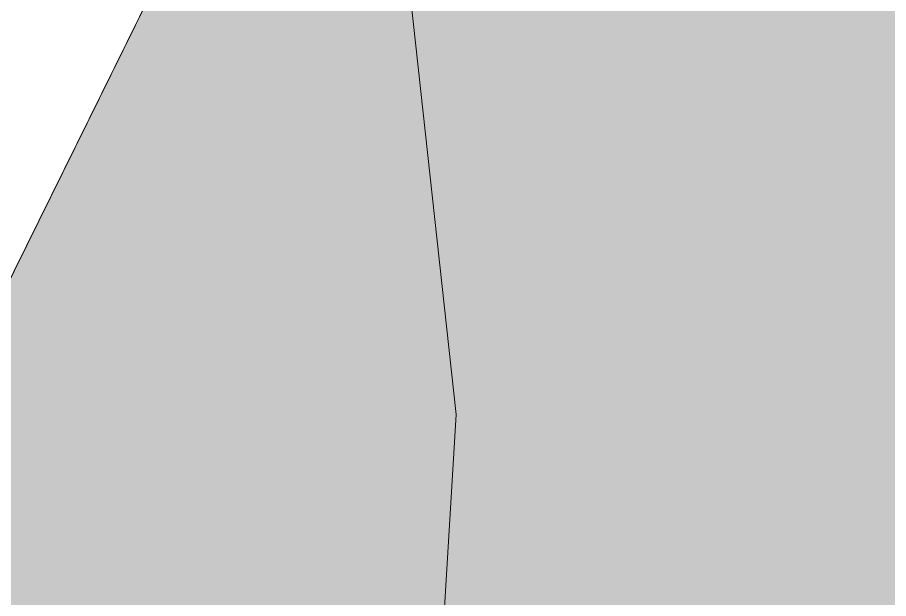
# Model space of a CAD drawing. Header units: metres. Extents: x -6 to 1255, y -2 to 532.
# Drawn here: x 860.32 to 873.65, y 172.07 to 180.96 of the extents above; entities that cross this region are included whole.
import ezdxf

# ---------------------------------------------------------------- set-up
doc = ezdxf.new("R2010")
doc.units = ezdxf.units.M
doc.header["$MEASUREMENT"] = 0
for name, color, linetype, lineweight, true_color in [('TPX_BUILDINGS', 7, 'CONTINUOUS', 0, 0x000000), ('TPX_BUILDINGS_HATCH', 7, 'CONTINUOUS', 0, 0xf0f0f0), ('TPX_BUILDINGS_SHADOWS_OUTLINES', 7, 'CONTINUOUS', 0, 0x000000), ('TPX_CADASTRES', 7, 'CONTINUOUS', 0, 0x646464), ('TPX_RELIEF_CONTOUR_LINES', 7, 'CONTINUOUS', 0, 0x969696)]:
    doc.layers.add(name, color=color, linetype=linetype, lineweight=lineweight, true_color=true_color)

msp = doc.modelspace()

# ---------------------------------------------------------------- hatches: boundary and pattern name
at = {"layer": 'TPX_BUILDINGS_HATCH'}
h = msp.add_hatch(color=256, dxfattribs=at)
h.paths.add_polyline_path([(847.669, 150.964), (847.669, 150.244), (847.799, 149.544), (848.039, 148.864), (848.399, 148.244), (849.129, 147.454), (850.029, 146.874), (850.708, 146.634), (851.408, 146.504), (852.478, 146.554), (853.178, 146.744), (853.948, 147.124), (853.758, 146.114), (866.14, 144.245), (866.208, 144.234), (867.099, 144.08), (872.84, 143.087), (873.109, 143.04), (873.838, 142.914), (886.098, 140.784), (887.278, 144.504), (888.058, 146.954), (889.878, 152.684), (885.78, 154.625), (887.52, 158.165), (888.81, 157.525), (889.51, 158.955), (891.548, 157.955), (891.598, 158.114), (893.058, 162.714), (893.097, 162.836), (890.46, 164.095), (891.97, 167.245), (894.283, 166.574), (894.368, 166.844), (895.543, 170.534), (895.699, 171.024), (896.189, 172.574), (896.465, 173.443), (896.519, 173.614), (897.749, 177.484), (875.051, 186.189), (873.109, 186.934), (872.499, 187.173), (866.419, 189.554), (863.27, 183.175), (853.075, 162.517), (849.289, 154.844), (850.109, 154.364), (849.409, 153.974), (848.859, 153.514), (848.399, 152.964), (847.909, 152.014), (847.669, 150.964)])
h.paths.add_polyline_path([(862.12, 154.355), (862.91, 155.975), (867, 153.975), (866.82, 153.615), (862.12, 154.355)], flags=16)

# ---------------------------------------------------------------- linework, layer by layer
at = {"layer": 'TPX_BUILDINGS', "elevation": 0.042}
msp.add_lwpolyline([(895.699, 171.024), (896.189, 172.574), (896.465, 173.443), (896.519, 173.614), (897.749, 177.484), (875.051, 186.189), (873.109, 186.934), (872.499, 187.173), (866.419, 189.554), (863.27, 183.175), (853.075, 162.517)], dxfattribs=at)
at = {"layer": 'TPX_BUILDINGS_SHADOWS_OUTLINES', "elevation": 0.039}
msp.add_lwpolyline([(858.419, 173.345), (864.71, 186.093), (864.666, 186.106), (865.759, 188.377), (868.653, 194.369), (869.7, 196.54), (869.66, 196.625), (870.026, 196.793), (869.963, 196.928), (869.815, 196.78), (869.925, 197.008), (869.899, 197.064), (870.455, 198.108), (873.433, 204.279)], dxfattribs=at)
at = {"layer": 'TPX_CADASTRES', "elevation": 0.024}
msp.add_lwpolyline([(853.758, 146.115), (866.208, 144.235), (873.838, 142.915), (886.098, 140.784), (887.278, 144.504), (888.058, 146.954), (889.878, 152.684), (891.598, 158.114), (893.058, 162.714), (894.368, 166.844), (895.699, 171.024), (896.189, 172.574), (896.519, 173.614), (897.749, 177.484), (873.109, 186.935), (866.419, 189.555), (849.289, 154.845)], dxfattribs=at)
at = {"layer": 'TPX_RELIEF_CONTOUR_LINES', "elevation": 0.045}
msp.add_lwpolyline([(860.235, 184.626), (862.233, 186.075), (864.231, 185.375), (866.23, 182.21), (867.029, 174.883), (865.944, 156.895), (867.118, 148.9), (865.98, 144.903), (866.23, 142.904), (865.029, 140.905), (862.433, 138.907), (863.565, 136.908), (862.108, 134.909), (864.231, 132.911), (863.232, 130.912), (860.435, 128.913), (860.235, 126.915)], dxfattribs=at)

doc.saveas('drawing.dxf')
